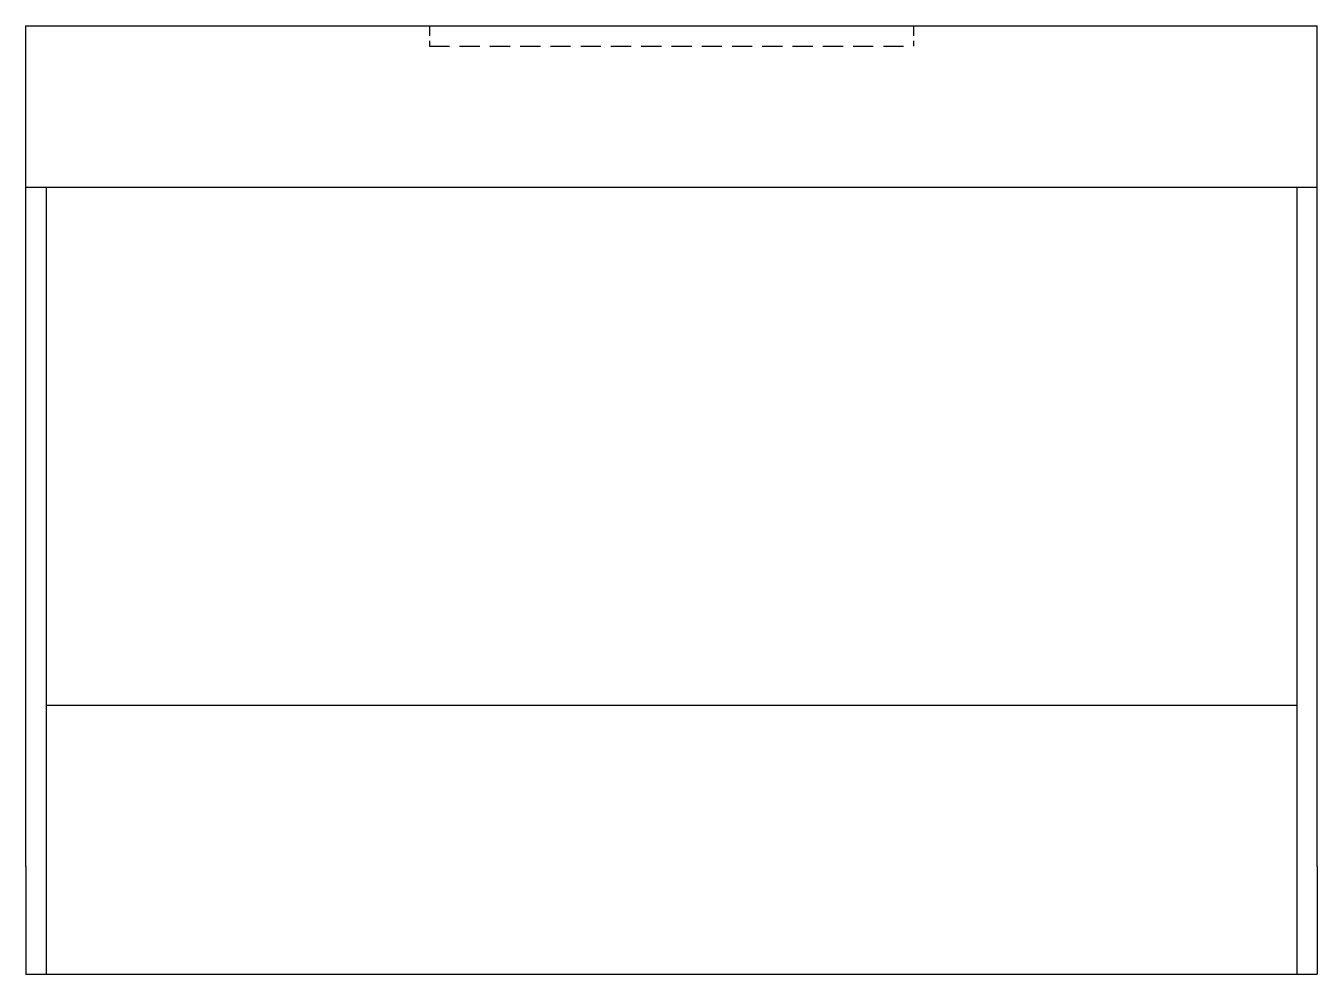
# Model space of a CAD drawing. Extents: x 0 to 48, y 0 to 35.2.
import ezdxf

# ---------------------------------------------------------------- set-up
doc = ezdxf.new("R2010")
doc.units = 0
doc.header["$LTSCALE"] = 3
doc.header["$MEASUREMENT"] = 0
doc.linetypes.add('HIDDEN', pattern=[0.375, 0.25, -0.125])
doc.linetypes.add('HIDDEN2', pattern=[0.1875, 0.125, -0.0625])
doc.layers.get('0').update_dxf_attribs({"linetype": 'CONTINUOUS'})
doc.layers.add('HID', color=7, linetype='HIDDEN')
doc.layers.add('HID2', color=7, linetype='HIDDEN2')

msp = doc.modelspace()

# ---------------------------------------------------------------- linework, layer by layer
for p, q in [((0, 35.25), (48, 35.25)), ((0, 4), (0, 35.25)), ((48, 4), (48, 35.25)), ((0, 29.25), (48, 29.25)), ((0.75, 29.25), (0.75, 0)), ((47.25, 29.25), (47.25, 0)), ((0.75, 10), (47.25, 10)), ((0, 4), (0, 0)), ((48, 4), (48, 0)), ((0, 0), (48, 0))]:
    msp.add_line(p, q)
at = {"layer": 'HID'}
for p, q in [((15, 34.5), (33, 34.5)), ((0.75, 4.75), (0.75, 4)), ((47.25, 4.75), (47.25, 4))]:
    msp.add_line(p, q, dxfattribs=at)
at = {"layer": 'HID2'}
for p, q in [((15, 35.25), (15, 34.5)), ((33, 35.25), (33, 34.5))]:
    msp.add_line(p, q, dxfattribs=at)

doc.saveas('drawing.dxf')
